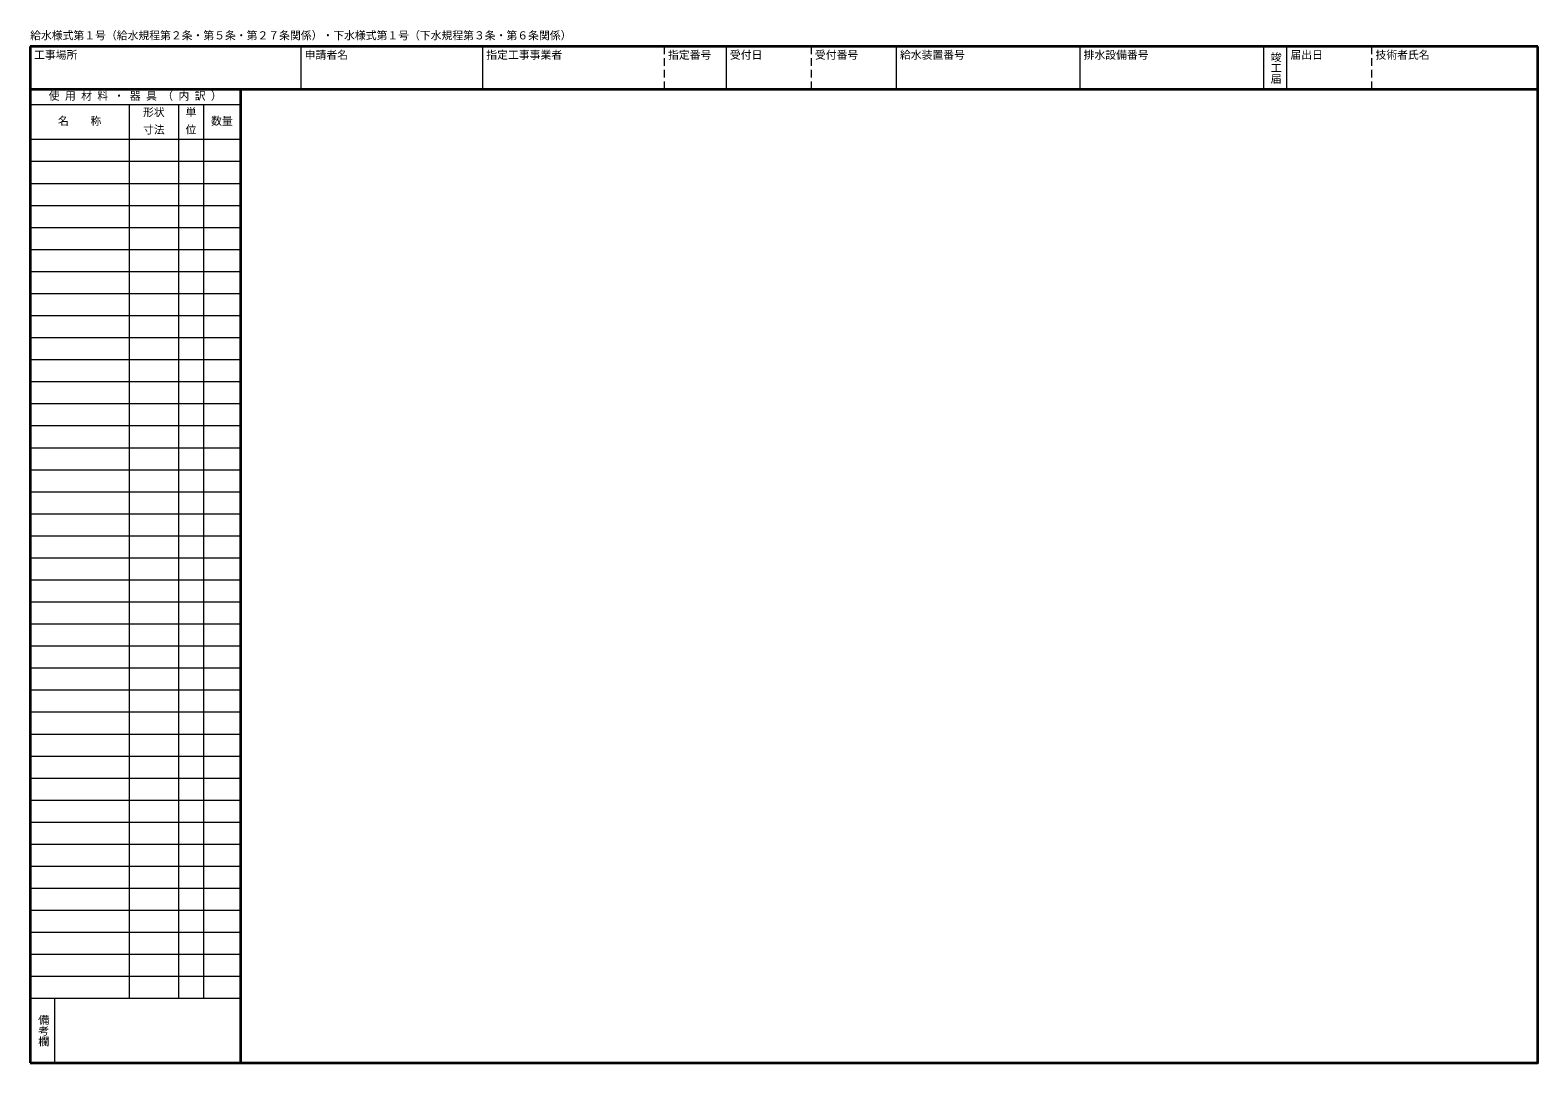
# Model space of a CAD drawing. Units: millimetres on the paper. Extents: x -195 to 195, y -134 to 134.
import ezdxf
from ezdxf.enums import TextEntityAlignment as Align

# ---------------------------------------------------------------- set-up
doc = ezdxf.new("R2010")
doc.units = ezdxf.units.MM
doc.linetypes.add('DASHED2', pattern=[3, 2, -1])
doc.layers.add('0-0_枠線', color=4, linetype='Continuous', lineweight=18)
doc.layers.add('0-2_材料表枠', color=4, linetype='Continuous', lineweight=18)
doc.layers.add('0-1_文字関係', color=7, linetype='Continuous')
doc.styles.add('@ＭＳ 明朝', font='')
doc.styles.add('ＭＳ 明朝', font='')
doc.styles.get('@ＭＳ 明朝').set_extended_font_data('@MS Mincho')
doc.styles.get('ＭＳ 明朝').set_extended_font_data('MS Mincho')

msp = doc.modelspace()

# ---------------------------------------------------------------- linework, layer by layer
at = {"layer": '0-0_枠線', "color": 3, "lineweight": 35}
for p, q in [((195, 129.464), (-195, 129.464)), ((-195, 129.464), (-195, -133.536)), ((-195, 118.464), (195, 118.464))]:
    msp.add_line(p, q, dxfattribs=at)
at = {"layer": '0-0_枠線'}
for p, q in [((-125, 129.464), (-125, 118.464)), ((-78, 129.464), (-78, 118.464)), ((-15, 129.464), (-15, 118.464)), ((29, 129.464), (29, 118.464)), ((76.5, 129.464), (76.5, 118.464)), ((124, 129.464), (124, 118.464)), ((130, 129.464), (130, 118.464))]:
    msp.add_line(p, q, dxfattribs=at)
at = {"layer": '0-0_枠線', "linetype": 'DASHED2'}
for p, q in [((-31, 129.464), (-31, 118.464)), ((7, 129.464), (7, 118.464)), ((152, 129.464), (152, 118.464))]:
    msp.add_line(p, q, dxfattribs=at)
at = {"layer": '0-0_枠線', "color": 3, "lineweight": 35}
msp.add_lwpolyline([(-195, -133.536), (195, -133.536), (195, 129.464)], dxfattribs=at)
at = {"layer": '0-2_材料表枠', "color": 3, "lineweight": 35}
msp.add_line((-140.6, 118.464), (-140.6, -133.536), dxfattribs=at)
at = {"layer": '0-2_材料表枠'}
for p, q in [((-195, 114.464), (-140.6, 114.464)), ((-169.4, 114.464), (-169.4, -116.836)), ((-156.6, 114.464), (-156.6, -116.836)), ((-150.2, 114.464), (-150.2, -116.836)), ((-195, 105.464), (-140.6, 105.464)), ((-195, 99.764), (-140.6, 99.764)), ((-195, 94.064), (-140.6, 94.064)), ((-195, 88.364), (-140.6, 88.364)), ((-195, 82.664), (-140.6, 82.664)), ((-195, 76.964), (-140.6, 76.964)), ((-195, 71.264), (-140.6, 71.264)), ((-195, 65.564), (-140.6, 65.564)), ((-195, 59.864), (-140.6, 59.864)), ((-195, 54.164), (-140.6, 54.164)), ((-195, 48.464), (-140.6, 48.464)), ((-195, 42.764), (-140.6, 42.764)), ((-195, 37.064), (-140.6, 37.064)), ((-195, 31.364), (-140.6, 31.364)), ((-195, 25.664), (-140.6, 25.664)), ((-195, 19.964), (-140.6, 19.964)), ((-195, 14.264), (-140.6, 14.264)), ((-195, 8.564), (-140.6, 8.564)), ((-195, 2.864), (-140.6, 2.864)), ((-195, -2.836), (-140.6, -2.836)), ((-195, -8.536), (-140.6, -8.536)), ((-195, -14.236), (-140.6, -14.236)), ((-195, -19.936), (-140.6, -19.936)), ((-195, -25.636), (-140.6, -25.636)), ((-195, -31.336), (-140.6, -31.336)), ((-195, -37.036), (-140.6, -37.036)), ((-195, -42.736), (-140.6, -42.736)), ((-195, -48.436), (-140.6, -48.436)), ((-195, -54.136), (-140.6, -54.136)), ((-195, -59.836), (-140.6, -59.836)), ((-195, -65.536), (-140.6, -65.536)), ((-195, -71.236), (-140.6, -71.236)), ((-195, -76.936), (-140.6, -76.936)), ((-195, -82.636), (-140.6, -82.636)), ((-195, -88.336), (-140.6, -88.336)), ((-195, -94.036), (-140.6, -94.036)), ((-195, -99.736), (-140.6, -99.736)), ((-195, -105.436), (-140.6, -105.436)), ((-195, -111.136), (-140.6, -111.136)), ((-195, -116.836), (-140.6, -116.836)), ((-188.6, -133.536), (-188.6, -116.836))]:
    msp.add_line(p, q, dxfattribs=at)

# ---------------------------------------------------------------- texts
at = {"layer": '0-1_文字関係', "style": 'ＭＳ 明朝'}
for s, p in [('給水様式第１号（給水規程第２条・第５条・第２７条関係）・下水様式第１号（下水規程第３条・第６条関係）', (-195, 130.7)), ('工事場所', (-194, 125.664)), ('申請者名', (-124, 125.664)), ('指定工事事業者', (-77, 125.664)), ('指定番号', (-30, 125.664)), ('受付日', (-14, 125.664)), ('受付番号', (8, 125.664)), ('給水装置番号', (30, 125.664)), ('排水設備番号', (77.5, 125.664)), ('届出日', (131, 125.664)), ('技術者氏名', (153, 125.664))]:
    msp.add_text(s, height=2.053, dxfattribs=at).set_placement(p, align=Align.BOTTOM_LEFT)
at = {"layer": '0-1_文字関係', "style": '@ＭＳ 明朝'}
msp.add_text('竣工届', height=2.053, rotation=270, dxfattribs=at).set_placement((125.6, 128.164), align=Align.BOTTOM_LEFT)
at = {"layer": '0-2_材料表枠', "color": 7, "style": 'ＭＳ 明朝'}
for s, p in [('使 用 材 料 ・ 器 具 （ 内 訳 ）', (-190.2, 115.064)), ('形状', (-165.8, 110.814)), ('単', (-154.8, 110.814)), ('名\u3000\u3000称', (-187.8, 108.564)), ('寸法', (-165.8, 106.314)), ('位', (-154.8, 106.314)), ('数量', (-148.2, 108.564))]:
    msp.add_text(s, height=2.053, dxfattribs=at).set_placement(p, align=Align.BOTTOM_LEFT)
at = {"layer": '0-2_材料表枠', "color": 7, "style": '@ＭＳ 明朝'}
msp.add_text('備考欄', height=2.053, rotation=270, dxfattribs=at).set_placement((-193.2, -120.986), align=Align.BOTTOM_LEFT)

doc.saveas('drawing.dxf')
